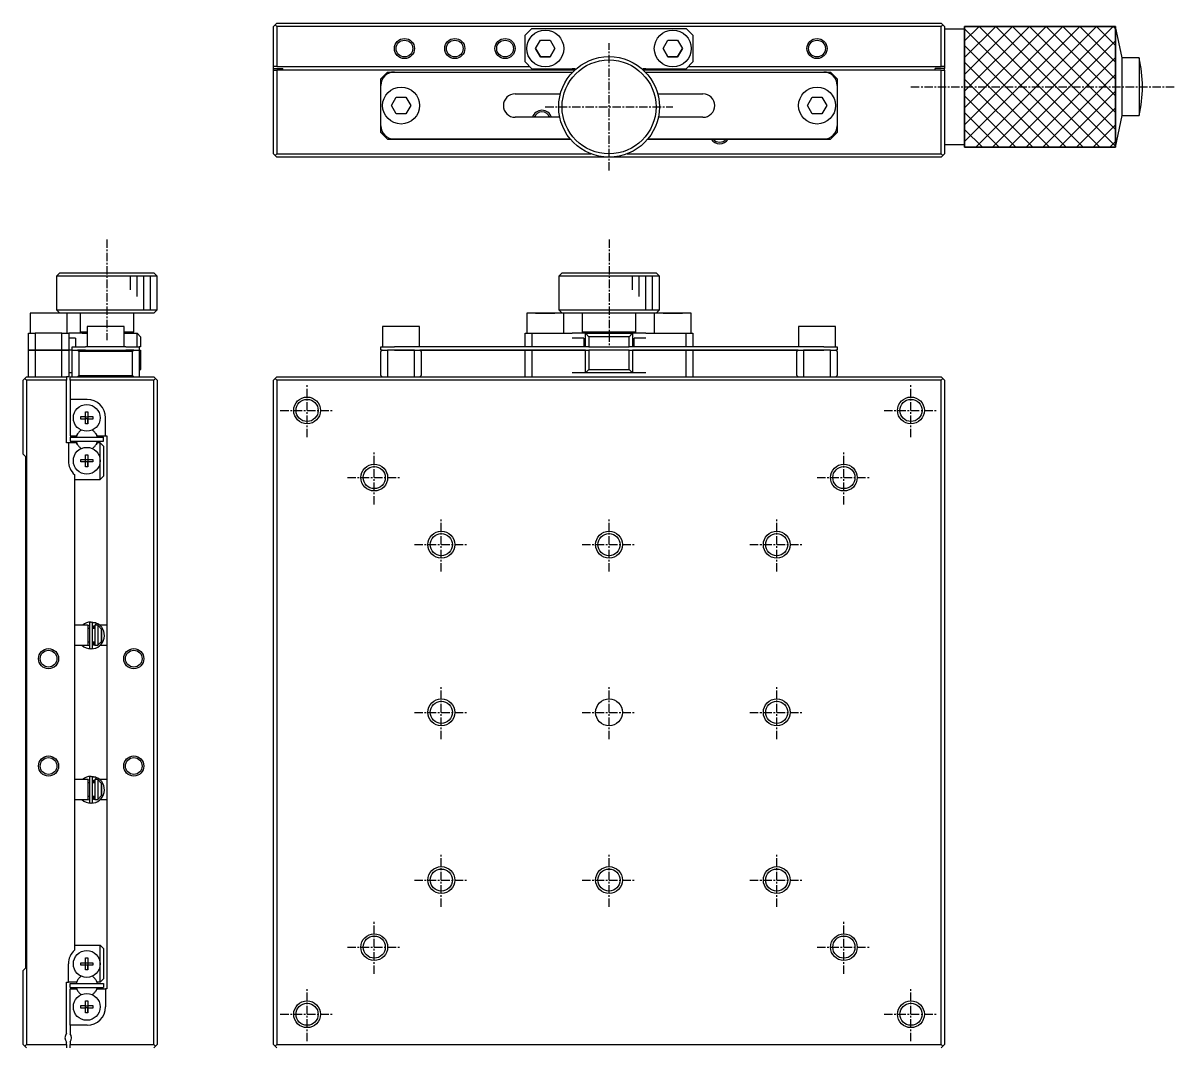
# Model space of a CAD drawing. Extents: x 10 to 385, y 10 to 254.
# Drawn here: x 34 to 205.8, y 101.4 to 254 of the extents above; entities that cross this region are included whole.
import ezdxf

# ---------------------------------------------------------------- set-up
doc = ezdxf.new("R2010")
doc.units = 0
doc.linetypes.add('CENTER', pattern=[2, 1.25, -0.25, 0.25, -0.25])
doc.layers.get('0').update_dxf_attribs({"linetype": 'CONTINUOUS'})
doc.layers.add('CENTER', color=1, linetype='CENTER')

msp = doc.modelspace()

# ---------------------------------------------------------------- linework, layer by layer
at = {"color": 7, "linetype": 'CONTINUOUS'}
for p, q in [((71.344929, 253.5), (71.594929, 253.75)), ((71.344929, 247.5), (71.344929, 253.5)), ((71.594929, 253.75), (71.844929, 254)), ((71.594929, 253.75), (71.844929, 253.5)), ((71.844929, 254), (170.844929, 254)), ((170.844929, 253.5), (71.844929, 253.5)), ((71.844929, 253.5), (71.844929, 247.5)), ((109.844929, 253.2), (108.844929, 252.2)), ((109.844929, 253.2), (132.844929, 253.2)), ((133.844929, 252.2), (132.844929, 253.2)), ((170.844929, 254), (171.094929, 253.75)), ((170.844929, 253.5), (171.094929, 253.75)), ((170.844929, 247.5), (170.844929, 253.5)), ((171.094929, 253.75), (171.344929, 253.5)), ((171.344929, 253.5), (171.344929, 247.5)), ((174.344929, 253.1), (171.344929, 253.1)), ((174.344929, 253.5), (196.844929, 253.5)), ((174.344929, 235.5), (174.344929, 253.5)), ((197.844929, 248.8), (196.844929, 253.5)), ((196.844929, 253.5), (196.844929, 235.5)), ((108.844929, 248.2), (108.844929, 252.2)), ((110.401554, 250.2), (111.123242, 251.45)), ((111.123242, 251.45), (112.566617, 251.45)), ((112.566617, 251.45), (113.288305, 250.2)), ((129.401554, 250.2), (130.123242, 251.45)), ((130.123242, 251.45), (131.566617, 251.45)), ((131.566617, 251.45), (132.288305, 250.2)), ((133.844929, 252.2), (133.844929, 248.2)), ((111.123242, 248.95), (110.401554, 250.2)), ((110.401554, 250.2), (111.123242, 248.95)), ((113.288305, 250.2), (112.566617, 248.95)), ((112.566617, 248.95), (113.288305, 250.2)), ((130.123242, 248.95), (129.401554, 250.2)), ((129.401554, 250.2), (130.123242, 248.95)), ((132.288305, 250.2), (131.566617, 248.95)), ((131.566617, 248.95), (132.288305, 250.2)), ((71.844929, 247.5), (71.344929, 247.5)), ((71.344929, 247.25), (71.344929, 247.5)), ((71.844929, 247.5), (109.544929, 247.5)), ((108.844929, 248.2), (109.844929, 247.2)), ((112.566617, 248.95), (111.123242, 248.95)), ((111.123242, 248.95), (112.566617, 248.95)), ((131.566617, 248.95), (130.123242, 248.95)), ((130.123242, 248.95), (131.566617, 248.95)), ((132.844929, 247.2), (133.844929, 248.2)), ((133.144929, 247.5), (170.844929, 247.5)), ((171.344929, 247.5), (170.844929, 247.5)), ((171.344929, 247.5), (171.344929, 247.25)), ((197.844929, 240.2), (197.844929, 248.8)), ((200.344929, 248.8), (197.844929, 248.8)), ((200.344929, 248.8), (200.344929, 244.5)), ((71.344929, 247.25), (72.744929, 247.25)), ((71.344929, 247), (71.344929, 247.25)), ((71.344929, 234.5), (71.344929, 247)), ((71.344929, 247), (71.844929, 247)), ((71.844929, 247), (71.844929, 234.5)), ((116.24591, 247), (71.844929, 247)), ((72.744929, 247), (72.744929, 247.25)), ((87.344929, 245.7), (87.544929, 245.9)), ((88.344929, 246.7), (87.544929, 245.9)), ((87.544929, 245.9), (87.544929, 245.57178)), ((88.344929, 246.7), (89.344929, 246.7)), ((89.344929, 246.7), (115.940302, 246.7)), ((109.844929, 247.2), (115.844929, 247.2)), ((170.844929, 247), (126.443949, 247)), ((126.749557, 246.7), (153.344929, 246.7)), ((126.844929, 247.2), (132.844929, 247.2)), ((153.344929, 246.7), (154.344929, 246.7)), ((155.144929, 245.9), (154.344929, 246.7)), ((155.144929, 245.57178), (155.144929, 245.9)), ((155.144929, 245.9), (155.344929, 245.7)), ((169.944929, 247), (169.944929, 247.25)), ((171.344929, 247.25), (169.944929, 247.25)), ((170.844929, 234.5), (170.844929, 247)), ((170.844929, 247), (171.344929, 247)), ((171.344929, 247), (171.344929, 247.25)), ((171.344929, 247), (171.344929, 234.5)), ((87.344929, 244.7), (87.344929, 245.7)), ((87.344929, 238.7), (87.344929, 244.7)), ((155.344929, 245.7), (155.344929, 244.7)), ((155.344929, 244.7), (155.344929, 238.7)), ((200.344929, 244.5), (200.344929, 240.2)), ((88.901554, 241.7), (89.623242, 242.95)), ((89.623242, 242.95), (91.066617, 242.95)), ((91.066617, 242.95), (91.788305, 241.7)), ((107.344929, 243.45), (114.102865, 243.45)), ((107.344929, 243.45), (114.102865, 243.45)), ((128.586994, 243.45), (135.344929, 243.45)), ((128.586994, 243.45), (135.344929, 243.45)), ((150.901554, 241.7), (151.623242, 242.95)), ((151.623242, 242.95), (153.066617, 242.95)), ((153.066617, 242.95), (153.788305, 241.7)), ((89.623242, 240.45), (88.901554, 241.7)), ((91.788305, 241.7), (91.066617, 240.45)), ((151.623242, 240.45), (150.901554, 241.7)), ((153.788305, 241.7), (153.066617, 240.45)), ((91.066617, 240.45), (89.623242, 240.45)), ((114.006844, 239.95), (107.344929, 239.95)), ((135.344929, 239.95), (128.683015, 239.95)), ((153.066617, 240.45), (151.623242, 240.45)), ((196.844929, 235.5), (197.844929, 240.2)), ((197.844929, 240.2), (200.344929, 240.2)), ((87.344929, 237.7), (87.344929, 238.7)), ((87.544929, 237.5), (87.344929, 237.7)), ((87.344929, 237.7), (87.544929, 237.5)), ((87.544929, 237.82822), (87.544929, 237.5)), ((87.544929, 237.5), (88.344929, 236.7)), ((88.344929, 236.7), (87.544929, 237.5)), ((154.344929, 236.7), (155.144929, 237.5)), ((155.144929, 237.5), (154.344929, 236.7)), ((155.144929, 237.5), (155.144929, 237.82822)), ((155.344929, 237.7), (155.144929, 237.5)), ((155.144929, 237.5), (155.344929, 237.7)), ((155.344929, 238.7), (155.344929, 237.7)), ((89.344929, 236.7), (88.344929, 236.7)), ((88.344929, 236.7), (89.344929, 236.7)), ((115.582118, 236.7), (89.344929, 236.7)), ((89.344929, 236.7), (92.344929, 236.7)), ((92.344929, 236.7), (115.582118, 236.7)), ((153.344929, 236.7), (127.107741, 236.7)), ((127.107741, 236.7), (150.344929, 236.7)), ((150.344929, 236.7), (153.344929, 236.7)), ((154.344929, 236.7), (153.344929, 236.7)), ((153.344929, 236.7), (154.344929, 236.7)), ((171.344929, 235.9), (174.344929, 235.9)), ((196.844929, 235.5), (174.344929, 235.5)), ((71.594929, 234.25), (71.344929, 234.5)), ((71.844929, 234.5), (71.594929, 234.25)), ((71.594929, 234.25), (71.844929, 234)), ((71.844929, 234.5), (118.652347, 234.5)), ((121.344929, 234), (71.844929, 234)), ((170.844929, 234), (121.344929, 234)), ((124.037512, 234.5), (170.844929, 234.5)), ((171.094929, 234.25), (170.844929, 234.5)), ((170.844929, 234), (171.094929, 234.25)), ((171.344929, 234.5), (171.094929, 234.25)), ((39.5, 216.75), (39, 216.25)), ((39.5, 216.75), (53.5, 216.75)), ((54, 216.25), (53.5, 216.75)), ((114.344929, 216.75), (113.844929, 216.25)), ((114.344929, 216.75), (121.344929, 216.75)), ((121.344929, 216.75), (128.344929, 216.75)), ((128.844929, 216.25), (128.344929, 216.75)), ((54, 216.25), (39, 216.25)), ((39, 216.25), (39, 211.25)), ((54, 211.25), (54, 216.25)), ((121.344929, 216.25), (113.844929, 216.25)), ((113.844929, 216.25), (113.844929, 211.25)), ((128.844929, 216.25), (121.344929, 216.25)), ((128.844929, 211.25), (128.844929, 216.25)), ((40.55, 210.75), (35.05, 210.75)), ((35.05, 210.75), (35.05, 207.75)), ((39, 211.25), (54, 211.25)), ((39, 211.25), (39.5, 210.75)), ((53.5, 210.75), (40.55, 210.75)), ((40.55, 207.75), (40.55, 210.75)), ((42.5, 210.75), (42.5, 207.95)), ((50.5, 207.95), (50.5, 210.75)), ((53.5, 210.75), (54, 211.25)), ((111.844929, 210.75), (109.094929, 210.75)), ((114.344929, 210.75), (109.094929, 210.75)), ((109.094929, 210.75), (109.094929, 207.75)), ((110.401554, 210.75), (111.123242, 210.75)), ((111.123242, 210.75), (110.401554, 210.75)), ((111.123242, 210.75), (112.566617, 210.75)), ((112.566617, 210.75), (111.123242, 210.75)), ((114.344929, 210.75), (111.844929, 210.75)), ((112.566617, 210.75), (113.288305, 210.75)), ((113.288305, 210.75), (112.566617, 210.75)), ((113.844929, 211.25), (128.844929, 211.25)), ((113.844929, 211.25), (114.344929, 210.75)), ((128.344929, 210.75), (114.344929, 210.75)), ((114.594929, 207.75), (114.594929, 210.75)), ((117.344929, 210.75), (117.344929, 207.95)), ((125.344929, 207.95), (125.344929, 210.75)), ((128.094929, 210.75), (128.094929, 207.75)), ((128.344929, 210.75), (128.844929, 211.25)), ((130.844929, 210.75), (128.344929, 210.75)), ((133.594929, 210.75), (128.344929, 210.75)), ((129.401554, 210.75), (130.123242, 210.75)), ((130.123242, 210.75), (129.401554, 210.75)), ((130.123242, 210.75), (131.566617, 210.75)), ((131.566617, 210.75), (130.123242, 210.75)), ((133.594929, 210.75), (130.844929, 210.75)), ((131.566617, 210.75), (132.288305, 210.75)), ((132.288305, 210.75), (131.566617, 210.75)), ((133.594929, 207.75), (133.594929, 210.75)), ((42.5, 207.95), (43.55, 207.95)), ((42.5, 207.95), (42.7, 207.75)), ((49.05, 208.75), (43.55, 208.75)), ((43.55, 208.75), (43.55, 205.75)), ((49.05, 205.75), (49.05, 208.75)), ((49.05, 207.95), (50.5, 207.95)), ((50.3, 207.75), (50.5, 207.95)), ((90.344929, 208.75), (87.594929, 208.75)), ((87.594929, 208.75), (87.594929, 205.75)), ((93.094929, 208.75), (90.344929, 208.75)), ((93.094929, 205.75), (93.094929, 208.75)), ((117.344929, 207.95), (125.344929, 207.95)), ((117.344929, 207.95), (117.544929, 207.75)), ((125.144929, 207.75), (125.344929, 207.95)), ((152.344929, 208.75), (149.594929, 208.75)), ((149.594929, 208.75), (149.594929, 205.75)), ((155.094929, 208.75), (152.344929, 208.75)), ((155.094929, 205.75), (155.094929, 208.75)), ((34.8, 205.25), (34.8, 207.75)), ((34.8, 207.75), (35.8, 207.75)), ((35.8, 207.75), (35.8, 205.25)), ((39.8, 207.75), (35.8, 207.75)), ((39.8, 205.25), (39.8, 207.75)), ((39.8, 207.75), (40.8, 207.75)), ((40.8, 207.75), (40.8, 205.25)), ((42.8, 207.75), (40.8, 207.75)), ((41.8, 207.05), (40.8, 207.05)), ((41.8, 207.05), (41.8, 205.75)), ((42.8, 207.75), (43.55, 207.75)), ((49.05, 207.75), (51, 207.75)), ((51, 205.75), (51, 207.75)), ((51, 207.75), (51.5, 207.25)), ((51.5, 207.25), (51.5, 205.75)), ((108.844929, 205.75), (108.844929, 207.75)), ((108.844929, 207.75), (109.844929, 207.75)), ((109.844929, 207.75), (109.844929, 205.75)), ((109.844929, 207.75), (115.844929, 207.75)), ((117.544929, 207.75), (115.844929, 207.75)), ((117.57698, 207.05), (115.844929, 207.05)), ((117.844929, 207.75), (117.544929, 207.75)), ((117.57698, 207.05), (117.57698, 205.75)), ((117.844929, 207.75), (124.844929, 207.75)), ((117.844929, 207.75), (118.344929, 207.25)), ((117.844929, 205.75), (117.844929, 207.75)), ((118.344929, 207.25), (118.344929, 205.75)), ((124.344929, 207.25), (118.344929, 207.25)), ((124.844929, 207.75), (124.344929, 207.25)), ((124.344929, 205.75), (124.344929, 207.25)), ((125.144929, 207.75), (124.844929, 207.75)), ((124.844929, 207.75), (124.844929, 205.75)), ((126.844929, 207.05), (125.112879, 207.05)), ((125.112879, 205.75), (125.112879, 207.05)), ((126.844929, 207.75), (125.144929, 207.75)), ((126.844929, 207.75), (132.844929, 207.75)), ((132.844929, 205.75), (132.844929, 207.75)), ((132.844929, 207.75), (133.844929, 207.75)), ((133.844929, 207.75), (133.844929, 205.75)), ((35.8, 205.25), (34.8, 205.25)), ((34.8, 201.25), (34.8, 205.25)), ((34.8, 205.25), (35.8, 205.25)), ((35.8, 205.25), (39.8, 205.25)), ((35.8, 205.25), (35.8, 201.25)), ((39.8, 205.25), (35.8, 205.25)), ((40.8, 205.25), (39.8, 205.25)), ((39.8, 201.25), (39.8, 205.25)), ((39.8, 205.25), (40.8, 205.25)), ((40.8, 205.25), (40.8, 201.25)), ((41.3, 205.25), (40.8, 205.25)), ((41.3, 205.25), (41.3, 205.75)), ((41.3, 205.75), (43.3, 205.75)), ((41.3, 201.25), (41.3, 205.25)), ((41.3, 205.25), (42.1, 205.25)), ((42.3, 205.05), (42.1, 205.25)), ((42.1, 205.25), (42.42822, 205.25)), ((42.42822, 205.25), (42.1, 205.25)), ((42.3, 205.05), (42.3, 201.45)), ((50.3, 205.05), (42.3, 205.05)), ((43.3, 205.25), (42.42822, 205.25)), ((49.3, 205.75), (43.3, 205.75)), ((43.3, 205.25), (45, 205.25)), ((45, 205.25), (49.3, 205.25)), ((49.3, 205.75), (51.3, 205.75)), ((50.17178, 205.25), (49.3, 205.25)), ((50.17178, 205.25), (50.5, 205.25)), ((50.5, 205.25), (50.17178, 205.25)), ((50.5, 205.25), (50.3, 205.05)), ((50.3, 201.45), (50.3, 205.05)), ((50.5, 205.25), (51.3, 205.25)), ((51.5, 205.75), (51.3, 205.75)), ((51.3, 205.75), (51.3, 205.25)), ((51.3, 205.25), (51.3, 201.25)), ((51.3, 205.25), (51.5, 205.25)), ((51.5, 205.25), (51.5, 202.35)), ((87.344929, 205.25), (87.344929, 205.75)), ((87.344929, 205.75), (89.344929, 205.75)), ((87.544929, 205.25), (87.344929, 205.05)), ((87.544929, 205.25), (87.344929, 205.25)), ((87.544929, 205.25), (87.344929, 205.25)), ((87.344929, 201.45), (87.344929, 205.05)), ((87.544929, 205.25), (88.344929, 205.25)), ((88.344929, 205.25), (88.344929, 201.25)), ((89.344929, 205.25), (88.344929, 205.25)), ((89.344929, 205.25), (88.344929, 205.25)), ((118.144929, 205.75), (89.344929, 205.75)), ((92.344929, 205.25), (89.344929, 205.25)), ((89.344929, 205.25), (92.344929, 205.25)), ((92.344929, 201.25), (92.344929, 205.25)), ((92.344929, 205.25), (118.144929, 205.25)), ((93.344929, 205.05), (93.144929, 205.25)), ((117.167805, 205.25), (93.144929, 205.25)), ((93.344929, 205.05), (93.344929, 201.45)), ((107.344929, 205.25), (105.594929, 205.25)), ((107.344929, 205.25), (105.594929, 205.25)), ((117.844929, 205.25), (107.344929, 205.25)), ((107.344929, 205.25), (117.844929, 205.25)), ((108.844929, 201.25), (108.844929, 205.25)), ((109.844929, 205.25), (109.844929, 201.25)), ((117.844929, 201.85), (117.844929, 205.25)), ((118.344929, 205.75), (118.144929, 205.75)), ((118.144929, 205.25), (118.344929, 205.25)), ((118.344929, 205.75), (124.344929, 205.75)), ((118.344929, 205.25), (118.344929, 202.35)), ((124.344929, 205.25), (118.344929, 205.25)), ((124.544929, 205.75), (124.344929, 205.75)), ((124.344929, 202.35), (124.344929, 205.25)), ((124.344929, 205.25), (124.544929, 205.25)), ((153.344929, 205.75), (124.544929, 205.75)), ((124.544929, 205.25), (150.344929, 205.25)), ((124.844929, 205.25), (124.844929, 201.85)), ((135.344929, 205.25), (124.844929, 205.25)), ((124.844929, 205.25), (135.344929, 205.25)), ((149.544929, 205.25), (125.522054, 205.25)), ((132.844929, 201.25), (132.844929, 205.25)), ((133.844929, 205.25), (133.844929, 201.25)), ((137.094929, 205.25), (135.344929, 205.25)), ((137.094929, 205.25), (135.344929, 205.25)), ((149.544929, 205.25), (149.344929, 205.05)), ((149.344929, 201.45), (149.344929, 205.05)), ((150.344929, 205.25), (150.344929, 201.25)), ((153.344929, 205.25), (150.344929, 205.25)), ((150.344929, 205.25), (153.344929, 205.25)), ((153.344929, 205.75), (155.344929, 205.75)), ((154.344929, 205.25), (153.344929, 205.25)), ((154.344929, 205.25), (153.344929, 205.25)), ((154.344929, 201.25), (154.344929, 205.25)), ((154.344929, 205.25), (155.144929, 205.25)), ((155.344929, 205.05), (155.144929, 205.25)), ((155.344929, 205.25), (155.144929, 205.25)), ((155.344929, 205.25), (155.144929, 205.25)), ((155.344929, 205.75), (155.344929, 205.25)), ((155.344929, 205.05), (155.344929, 201.45)), ((34.25, 201), (34.5, 201.25)), ((34.5, 201.25), (40.5, 201.25)), ((40.8, 201.25), (40.5, 201.25)), ((40.5, 201.25), (40.5, 200.75)), ((41.3, 201.85), (40.8, 201.85)), ((41, 201.25), (53.5, 201.25)), ((41, 200.75), (41, 201.25)), ((42.1, 201.25), (42.3, 201.45)), ((42.3, 201.45), (50.3, 201.45)), ((50.3, 201.45), (50.5, 201.25)), ((51.5, 202.35), (51.3, 202.15)), ((53.5, 201.25), (53.75, 201)), ((71.844929, 201.25), (71.594929, 201)), ((71.844929, 201.25), (170.844929, 201.25)), ((87.344929, 201.45), (87.544929, 201.25)), ((87.544929, 201.25), (87.344929, 201.45)), ((93.144929, 201.25), (93.344929, 201.45)), ((93.344929, 201.45), (93.144929, 201.25)), ((117.844929, 201.85), (115.844929, 201.85)), ((118.344929, 202.35), (117.844929, 201.85)), ((124.844929, 201.85), (117.844929, 201.85)), ((118.344929, 202.35), (124.344929, 202.35)), ((124.344929, 202.35), (124.844929, 201.85)), ((126.844929, 201.85), (124.844929, 201.85)), ((149.344929, 201.45), (149.544929, 201.25)), ((149.544929, 201.25), (149.344929, 201.45)), ((155.144929, 201.25), (155.344929, 201.45)), ((155.344929, 201.45), (155.144929, 201.25)), ((171.094929, 201), (170.844929, 201.25)), ((34.25, 201), (34, 200.75)), ((34, 189.75), (34, 200.75)), ((34.5, 200.75), (34.25, 201)), ((34.5, 200.75), (34.5, 101.75)), ((40.5, 200.75), (34.5, 200.75)), ((40.5, 191.45), (40.5, 200.75)), ((53.5, 200.75), (41, 200.75)), ((41, 200.75), (41, 197.9)), ((53.75, 201), (53.5, 200.75)), ((53.5, 101.75), (53.5, 200.75)), ((53.75, 201), (54, 200.75)), ((54, 200.75), (54, 101.75)), ((71.594929, 201), (71.344929, 200.75)), ((71.344929, 101.75), (71.344929, 200.75)), ((71.594929, 201), (71.844929, 200.75)), ((71.844929, 200.75), (71.844929, 101.75)), ((170.844929, 200.75), (71.844929, 200.75)), ((170.844929, 200.75), (171.094929, 201)), ((170.844929, 101.75), (170.844929, 200.75)), ((171.344929, 200.75), (171.094929, 201)), ((171.344929, 200.75), (171.344929, 101.75)), ((43.55, 197.9), (41, 197.9)), ((41, 197.9), (41, 192.45)), ((43.32, 196.036361), (43.68, 196.036361)), ((43.32, 195.33), (43.32, 196.036361)), ((43.68, 196.036361), (43.68, 195.33)), ((43.68, 196.036361), (43.68, 195.33)), ((42.613639, 195.33), (43.32, 195.33)), ((42.613639, 194.97), (42.613639, 195.33)), ((43.32, 194.97), (42.613639, 194.97)), ((43.330372, 195.319628), (43.32, 195.33)), ((43.330372, 194.980372), (43.32, 194.97)), ((43.32, 194.263639), (43.32, 194.97)), ((43.68, 194.263639), (43.32, 194.263639)), ((43.330372, 194.980372), (43.330372, 195.319628)), ((43.330372, 195.319628), (43.669628, 195.319628)), ((43.669628, 194.980372), (43.330372, 194.980372)), ((43.669628, 195.319628), (43.68, 195.33)), ((43.669628, 195.319628), (43.669628, 194.980372)), ((43.669628, 194.980372), (43.68, 194.97)), ((43.68, 195.33), (44.386361, 195.33)), ((43.68, 194.97), (43.68, 194.263639)), ((44.386361, 194.97), (43.68, 194.97)), ((43.68, 194.263639), (43.68, 194.97)), ((44.386361, 195.33), (44.386361, 194.97)), ((46.3, 192.45), (46.3, 195.15)), ((41.955588, 192.45), (42.125185, 192.74375)), ((44.874815, 192.74375), (45.044412, 192.45)), ((40.75, 191.45), (40.5, 191.45)), ((40.75, 191.45), (40.75, 188.75)), ((41.955588, 191.45), (40.75, 191.45)), ((41, 192.45), (41.955588, 192.45)), ((41, 192.25), (46, 192.25)), ((41, 192.25), (41, 191.65)), ((41, 191.65), (46, 191.65)), ((42.125185, 191.15625), (41.955588, 191.45)), ((45.044412, 191.45), (44.874815, 191.15625)), ((45.044412, 192.45), (46.3, 192.45)), ((45.5, 191.45), (45.044412, 191.45)), ((45.5, 188.75), (45.5, 191.45)), ((45.5, 191.45), (46, 190.95)), ((46, 191.65), (46, 192.25)), ((46, 190.95), (46, 186.45)), ((46.3, 192.45), (46.5, 192.45)), ((46.5, 192.45), (46.5, 110.05)), ((34, 189.75), (34.35, 189.4)), ((34.35, 189.4), (34.35, 113.1)), ((43.32, 189.636361), (43.68, 189.636361)), ((43.32, 188.93), (43.32, 189.636361)), ((43.68, 189.636361), (43.68, 188.93)), ((43.68, 189.636361), (43.68, 188.93)), ((42.613639, 188.93), (43.32, 188.93)), ((42.613639, 188.57), (42.613639, 188.93)), ((43.32, 188.57), (42.613639, 188.57)), ((43.330372, 188.919628), (43.32, 188.93)), ((43.330372, 188.580372), (43.32, 188.57)), ((43.32, 187.863639), (43.32, 188.57)), ((43.68, 187.863639), (43.32, 187.863639)), ((43.330372, 188.580372), (43.330372, 188.919628)), ((43.330372, 188.919628), (43.669628, 188.919628)), ((43.669628, 188.580372), (43.330372, 188.580372)), ((43.669628, 188.919628), (43.68, 188.93)), ((43.669628, 188.919628), (43.669628, 188.580372)), ((43.669628, 188.580372), (43.68, 188.57)), ((43.68, 188.93), (44.386361, 188.93)), ((43.68, 188.57), (43.68, 187.863639)), ((44.386361, 188.57), (43.68, 188.57)), ((43.68, 187.863639), (43.68, 188.57)), ((44.386361, 188.93), (44.386361, 188.57)), ((45.5, 185.95), (45.5, 188.75)), ((41.7, 163.825), (41.7, 186.670938)), ((41.7, 185.95), (45.5, 185.95)), ((46, 186.45), (45.5, 185.95)), ((43.7, 164.25), (41.7, 164.25)), ((41.7, 161.675), (41.7, 163.825)), ((43.699875, 164.196946), (43.90976, 164.243024)), ((43.7, 161.25), (43.7, 164.25)), ((43.7, 163.75), (43.7, 164.25)), ((43.7, 161.75), (43.7, 163.75)), ((43.7, 161.75), (43.7, 163.75)), ((43.909816, 163.75), (43.7, 163.75)), ((43.909816, 164.483916), (43.909816, 160.933916)), ((44.869736, 164.568378), (44.154222, 164.70806)), ((44.355104, 164.552521), (44.349733, 164.550255)), ((44.388597, 164.565525), (44.355104, 164.552521)), ((44.359816, 160.933916), (44.359816, 164.483916)), ((44.359816, 163.883052), (44.360118, 163.89592)), ((44.7, 163.75), (44.359816, 163.75)), ((44.360118, 163.89592), (44.361084, 163.909472)), ((44.361084, 163.909472), (44.362712, 163.922959)), ((44.362712, 163.922959), (44.364999, 163.936349)), ((44.364999, 163.936349), (44.36794, 163.949611)), ((44.36794, 163.949611), (44.371527, 163.962713)), ((44.371527, 163.962713), (44.375752, 163.975624)), ((44.375752, 163.975624), (44.380607, 163.988312)), ((44.380607, 163.988312), (44.386079, 164.000747)), ((44.386079, 164.000747), (44.392157, 164.012899)), ((44.42269, 164.576842), (44.388597, 164.565525)), ((44.392157, 164.012899), (44.398826, 164.024738)), ((44.398826, 164.024738), (44.406072, 164.036236)), ((44.406072, 164.036236), (44.413877, 164.047364)), ((44.413877, 164.047364), (44.422225, 164.058095)), ((44.422225, 164.058095), (44.431095, 164.068402)), ((44.4573, 164.586447), (44.42269, 164.576842)), ((44.431095, 164.068402), (44.440466, 164.078258)), ((44.440466, 164.078258), (44.450318, 164.087639)), ((44.450318, 164.087639), (44.460626, 164.096522)), ((44.492342, 164.594314), (44.4573, 164.586447)), ((44.460626, 164.096522), (44.471367, 164.104882)), ((44.471367, 164.104882), (44.482514, 164.112699)), ((44.482514, 164.112699), (44.49404, 164.119952)), ((44.527729, 164.600426), (44.492342, 164.594314)), ((44.49404, 164.119952), (44.505918, 164.126621)), ((44.5, 164.123467), (44.5, 163.75)), ((44.505918, 164.126621), (44.518118, 164.132689)), ((44.518118, 164.132689), (44.530611, 164.138139)), ((44.563375, 164.604768), (44.527729, 164.600426)), ((44.530611, 164.138139), (44.543365, 164.142956)), ((44.543365, 164.142956), (44.556349, 164.147128)), ((44.556349, 164.147128), (44.569529, 164.150642)), ((44.59919, 164.607327), (44.563375, 164.604768)), ((44.569529, 164.150642), (44.582873, 164.153488)), ((44.582873, 164.153488), (44.596346, 164.155659)), ((44.596346, 164.155659), (44.609915, 164.157148)), ((44.635089, 164.608099), (44.59919, 164.607327)), ((44.609915, 164.157148), (44.623543, 164.157951)), ((44.623543, 164.157951), (44.637197, 164.158065)), ((44.670982, 164.607081), (44.635089, 164.608099)), ((44.637197, 164.158065), (44.650841, 164.157489)), ((44.650841, 164.157489), (44.664439, 164.156225)), ((44.664439, 164.156225), (44.677957, 164.154276)), ((44.706781, 164.604276), (44.670982, 164.607081)), ((44.677957, 164.154276), (44.69136, 164.151647)), ((44.69136, 164.151647), (44.700019, 164.149571)), ((44.7, 164.25), (44.7, 161.25)), ((45.2, 164.25), (44.7, 164.25)), ((44.742398, 164.59969), (44.706781, 164.604276)), ((44.777745, 164.593335), (44.742398, 164.59969)), ((44.812736, 164.585225), (44.777745, 164.593335)), ((44.80557, 164.25), (44.812265, 164.264338)), ((44.812265, 164.264338), (44.819035, 164.279137)), ((44.847283, 164.575381), (44.812736, 164.585225)), ((44.841736, 164.305026), (44.816598, 164.249984)), ((44.819035, 164.279137), (44.825843, 164.294313)), ((44.825843, 164.294313), (44.832649, 164.309778)), ((44.832649, 164.309778), (44.839412, 164.325441)), ((44.839412, 164.325441), (44.846095, 164.341211)), ((44.921995, 164.546938), (44.841736, 164.305026)), ((44.846095, 164.341211), (44.852658, 164.356999)), ((44.881302, 164.563826), (44.847283, 164.575381)), ((44.852658, 164.356999), (44.859063, 164.372711)), ((44.859063, 164.372711), (44.865273, 164.388257)), ((44.865273, 164.388257), (44.871253, 164.403547)), ((44.921566, 164.547076), (44.869736, 164.568378)), ((44.871253, 164.403547), (44.876967, 164.418492)), ((44.876967, 164.418492), (44.882382, 164.433005)), ((44.912964, 164.551329), (44.881302, 164.563826)), ((44.882382, 164.433005), (44.887467, 164.447003)), ((44.887467, 164.447003), (44.892192, 164.460404)), ((44.892192, 164.460404), (44.896531, 164.473131)), ((44.896531, 164.473131), (44.900458, 164.48511)), ((44.900458, 164.48511), (44.903949, 164.496271)), ((44.903949, 164.496271), (44.906986, 164.506549)), ((44.906986, 164.506549), (44.90955, 164.515886)), ((44.90955, 164.515886), (44.911627, 164.524227)), ((44.911627, 164.524227), (44.913204, 164.531524)), ((44.914147, 164.550082), (44.912964, 164.551329)), ((44.913204, 164.531524), (44.914272, 164.537733)), ((44.914459, 164.549258), (44.914147, 164.550082)), ((44.914272, 164.537733), (44.914825, 164.542821)), ((44.91486, 164.546756), (44.914459, 164.549258)), ((44.914825, 164.542821), (44.91486, 164.546756)), ((44.994683, 164.514006), (44.921566, 164.547076)), ((45.2, 164.195683), (45.2, 164.25)), ((45.2, 161.304317), (45.2, 164.195683)), ((45.2, 164.195683), (45.7, 163.666515)), ((46.5, 164.25), (45.408344, 164.25)), ((45.7, 163.666515), (45.7, 161.833485)), ((45.7, 161.833485), (45.7, 163.666515)), ((41.7, 140.825), (41.7, 161.675)), ((43.7, 161.25), (43.7, 161.75)), ((43.7, 161.75), (43.909816, 161.75)), ((44.359816, 161.75), (44.7, 161.75)), ((44.359885, 161.528672), (44.359816, 161.534779)), ((44.5, 161.75), (44.5, 161.293983)), ((45.7, 161.833485), (45.2, 161.304317)), ((41.7, 161.25), (43.7, 161.25)), ((43.909751, 161.175121), (43.610984, 161.249592)), ((44.36052, 161.515099), (44.359885, 161.528672)), ((44.36182, 161.501572), (44.36052, 161.515099)), ((44.363781, 161.488123), (44.36182, 161.501572)), ((44.366399, 161.474785), (44.363781, 161.488123)), ((44.369669, 161.461588), (44.366399, 161.474785)), ((44.373583, 161.448566), (44.369669, 161.461588)), ((44.378134, 161.435749), (44.373583, 161.448566)), ((44.38331, 161.423168), (44.378134, 161.435749)), ((44.389101, 161.410855), (44.38331, 161.423168)), ((44.395493, 161.39884), (44.389101, 161.410855)), ((44.402471, 161.387151), (44.395493, 161.39884)), ((44.410021, 161.375819), (44.402471, 161.387151)), ((44.418124, 161.364871), (44.410021, 161.375819)), ((44.426761, 161.354336), (44.418124, 161.364871)), ((44.435914, 161.344239), (44.426761, 161.354336)), ((44.445559, 161.334607), (44.435914, 161.344239)), ((44.455674, 161.325465), (44.445559, 161.334607)), ((44.466235, 161.316836), (44.455674, 161.325465)), ((44.477216, 161.308744), (44.466235, 161.316836)), ((44.48859, 161.301208), (44.477216, 161.308744)), ((44.50033, 161.29425), (44.48859, 161.301208)), ((44.512406, 161.287888), (44.50033, 161.29425)), ((44.524788, 161.28214), (44.512406, 161.287888)), ((44.537446, 161.27702), (44.524788, 161.28214)), ((44.550346, 161.272542), (44.537446, 161.27702)), ((44.563457, 161.26872), (44.550346, 161.272542)), ((44.576745, 161.265563), (44.563457, 161.26872)), ((44.590175, 161.26308), (44.576745, 161.265563)), ((44.603714, 161.261277), (44.590175, 161.26308)), ((44.617326, 161.260161), (44.603714, 161.261277)), ((44.630976, 161.259733), (44.617326, 161.260161)), ((44.644629, 161.259994), (44.630976, 161.259733)), ((44.658249, 161.260945), (44.644629, 161.259994)), ((44.671803, 161.262581), (44.658249, 161.260945)), ((44.685254, 161.264899), (44.671803, 161.262581)), ((44.696334, 161.26734), (44.685254, 161.264899)), ((44.7, 161.25), (45.2, 161.25)), ((44.860871, 160.846839), (44.912964, 160.866502)), ((45.2, 161.25), (45.2, 161.304317)), ((45.501645, 161.25), (45.501795, 161.25)), ((45.501888, 161.25), (46.5, 161.25)), ((43.7, 141.25), (41.7, 141.25)), ((43.699875, 141.196946), (43.90976, 141.243024)), ((43.7, 138.25), (43.7, 141.25)), ((43.7, 140.75), (43.7, 141.25)), ((43.909816, 141.483916), (43.909816, 137.933916)), ((44.869736, 141.568378), (44.154222, 141.70806)), ((44.355104, 141.552521), (44.349733, 141.550255)), ((44.388597, 141.565525), (44.355104, 141.552521)), ((44.359816, 137.933916), (44.359816, 141.483916)), ((44.361084, 140.909472), (44.362712, 140.922959)), ((44.362712, 140.922959), (44.364999, 140.936349)), ((44.364999, 140.936349), (44.36794, 140.949611)), ((44.36794, 140.949611), (44.371527, 140.962713)), ((44.371527, 140.962713), (44.375752, 140.975624)), ((44.375752, 140.975624), (44.380607, 140.988312)), ((44.380607, 140.988312), (44.386079, 141.000747)), ((44.386079, 141.000747), (44.392157, 141.012899)), ((44.42269, 141.576842), (44.388597, 141.565525)), ((44.392157, 141.012899), (44.398826, 141.024738)), ((44.398826, 141.024738), (44.406072, 141.036236)), ((44.406072, 141.036236), (44.413877, 141.047364)), ((44.413877, 141.047364), (44.422225, 141.058095)), ((44.422225, 141.058095), (44.431095, 141.068402)), ((44.4573, 141.586447), (44.42269, 141.576842)), ((44.431095, 141.068402), (44.440466, 141.078258)), ((44.440466, 141.078258), (44.450318, 141.087639)), ((44.450318, 141.087639), (44.460626, 141.096522)), ((44.492342, 141.594314), (44.4573, 141.586447)), ((44.460626, 141.096522), (44.471367, 141.104882)), ((44.471367, 141.104882), (44.482514, 141.112699)), ((44.482514, 141.112699), (44.49404, 141.119952)), ((44.527729, 141.600426), (44.492342, 141.594314)), ((44.49404, 141.119952), (44.505918, 141.126621)), ((44.5, 141.123467), (44.5, 140.75)), ((44.505918, 141.126621), (44.518118, 141.132689)), ((44.518118, 141.132689), (44.530611, 141.138139)), ((44.563375, 141.604768), (44.527729, 141.600426)), ((44.530611, 141.138139), (44.543365, 141.142956)), ((44.543365, 141.142956), (44.556349, 141.147128)), ((44.556349, 141.147128), (44.569529, 141.150642)), ((44.59919, 141.607327), (44.563375, 141.604768)), ((44.569529, 141.150642), (44.582873, 141.153488)), ((44.582873, 141.153488), (44.596346, 141.155659)), ((44.596346, 141.155659), (44.609915, 141.157148)), ((44.635089, 141.608099), (44.59919, 141.607327)), ((44.609915, 141.157148), (44.623543, 141.157951)), ((44.623543, 141.157951), (44.637197, 141.158065)), ((44.670982, 141.607081), (44.635089, 141.608099)), ((44.637197, 141.158065), (44.650841, 141.157489)), ((44.650841, 141.157489), (44.664439, 141.156225)), ((44.664439, 141.156225), (44.677957, 141.154276)), ((44.706781, 141.604276), (44.670982, 141.607081)), ((44.677957, 141.154276), (44.69136, 141.151647)), ((44.69136, 141.151647), (44.700019, 141.149571)), ((44.7, 141.25), (44.7, 138.25)), ((45.2, 141.25), (44.7, 141.25)), ((44.742398, 141.59969), (44.706781, 141.604276)), ((44.777745, 141.593335), (44.742398, 141.59969)), ((44.812736, 141.585225), (44.777745, 141.593335)), ((44.80557, 141.25), (44.812266, 141.26434)), ((44.812266, 141.26434), (44.819038, 141.279142)), ((44.847283, 141.575381), (44.812736, 141.585225)), ((44.841736, 141.305026), (44.816598, 141.249984)), ((44.819038, 141.279142), (44.825846, 141.29432)), ((44.825846, 141.29432), (44.832653, 141.309787)), ((44.832653, 141.309787), (44.839418, 141.325453)), ((44.839418, 141.325453), (44.846101, 141.341226)), ((44.921995, 141.546938), (44.841736, 141.305026)), ((44.846101, 141.341226), (44.852665, 141.357016)), ((44.881302, 141.563826), (44.847283, 141.575381)), ((44.852665, 141.357016), (44.859071, 141.37273)), ((44.859071, 141.37273), (44.865282, 141.388278)), ((44.865282, 141.388278), (44.871262, 141.40357)), ((44.914121, 141.550243), (44.869736, 141.568378)), ((44.871262, 141.40357), (44.876976, 141.418517)), ((44.876976, 141.418517), (44.882391, 141.433031)), ((44.912964, 141.551329), (44.881302, 141.563826)), ((44.882391, 141.433031), (44.887477, 141.44703)), ((44.887477, 141.44703), (44.892202, 141.460432)), ((44.892202, 141.460432), (44.896541, 141.473159)), ((44.896541, 141.473159), (44.900467, 141.485138)), ((44.900467, 141.485138), (44.903958, 141.496299)), ((44.903958, 141.496299), (44.906994, 141.506576)), ((44.906994, 141.506576), (44.909557, 141.515912)), ((44.909557, 141.515912), (44.911632, 141.524251)), ((44.911632, 141.524251), (44.913208, 141.531545)), ((44.914147, 141.550082), (44.912964, 141.551329)), ((44.913208, 141.531545), (44.914274, 141.537752)), ((44.994683, 141.514006), (44.914121, 141.550243)), ((44.914459, 141.549258), (44.914147, 141.550082)), ((44.914274, 141.537752), (44.914826, 141.542836)), ((44.914859, 141.546768), (44.914459, 141.549258)), ((44.914826, 141.542836), (44.914859, 141.546768)), ((45.2, 141.195683), (45.2, 141.25)), ((45.2, 138.304317), (45.2, 141.195683)), ((45.2, 141.195683), (45.7, 140.666515)), ((46.5, 141.25), (45.408344, 141.25)), ((41.7, 138.675), (41.7, 140.825)), ((43.7, 138.75), (43.7, 140.75)), ((43.7, 138.75), (43.7, 140.75)), ((43.909816, 140.75), (43.7, 140.75)), ((44.359816, 140.883052), (44.360118, 140.89592)), ((44.7, 140.75), (44.359816, 140.75)), ((44.360118, 140.89592), (44.361084, 140.909472)), ((45.7, 140.666515), (45.7, 138.833485)), ((45.7, 138.833485), (45.7, 140.666515)), ((41.7, 115.829062), (41.7, 138.675)), ((41.7, 138.25), (43.7, 138.25)), ((43.909751, 138.175121), (43.610984, 138.249592)), ((43.7, 138.25), (43.7, 138.75)), ((43.7, 138.75), (43.909816, 138.75)), ((44.359816, 138.75), (44.7, 138.75)), ((44.359885, 138.528672), (44.359816, 138.534779)), ((44.36052, 138.515099), (44.359885, 138.528672)), ((44.36182, 138.501572), (44.36052, 138.515099)), ((44.363781, 138.488123), (44.36182, 138.501572)), ((44.366399, 138.474785), (44.363781, 138.488123)), ((44.369669, 138.461588), (44.366399, 138.474785)), ((44.373583, 138.448566), (44.369669, 138.461588)), ((44.378134, 138.435749), (44.373583, 138.448566)), ((44.38331, 138.423168), (44.378134, 138.435749)), ((44.389101, 138.410855), (44.38331, 138.423168)), ((44.395493, 138.39884), (44.389101, 138.410855)), ((44.402471, 138.387151), (44.395493, 138.39884)), ((44.410021, 138.375819), (44.402471, 138.387151)), ((44.418124, 138.364871), (44.410021, 138.375819)), ((44.426761, 138.354336), (44.418124, 138.364871)), ((44.435914, 138.344239), (44.426761, 138.354336)), ((44.445559, 138.334607), (44.435914, 138.344239)), ((44.455674, 138.325465), (44.445559, 138.334607)), ((44.466235, 138.316836), (44.455674, 138.325465)), ((44.477216, 138.308744), (44.466235, 138.316836)), ((44.48859, 138.301208), (44.477216, 138.308744)), ((44.50033, 138.29425), (44.48859, 138.301208)), ((44.5, 138.75), (44.5, 138.293983)), ((44.512406, 138.287888), (44.50033, 138.29425)), ((44.524788, 138.28214), (44.512406, 138.287888)), ((44.537446, 138.27702), (44.524788, 138.28214)), ((44.550346, 138.272542), (44.537446, 138.27702)), ((44.563457, 138.26872), (44.550346, 138.272542)), ((44.576745, 138.265563), (44.563457, 138.26872)), ((44.590175, 138.26308), (44.576745, 138.265563)), ((44.603714, 138.261277), (44.590175, 138.26308)), ((44.617326, 138.260161), (44.603714, 138.261277)), ((44.630976, 138.259733), (44.617326, 138.260161)), ((44.644629, 138.259994), (44.630976, 138.259733)), ((44.658249, 138.260945), (44.644629, 138.259994)), ((44.671803, 138.262581), (44.658249, 138.260945)), ((44.685254, 138.264899), (44.671803, 138.262581)), ((44.696334, 138.26734), (44.685254, 138.264899)), ((44.7, 138.25), (45.2, 138.25)), ((44.860871, 137.846839), (44.912964, 137.866502)), ((45.7, 138.833485), (45.2, 138.304317)), ((45.2, 138.25), (45.2, 138.304317)), ((45.501645, 138.25), (45.501795, 138.25)), ((45.501888, 138.25), (46.5, 138.25)), ((41.7, 116.55), (45.5, 116.55)), ((45.5, 113.75), (45.5, 116.55)), ((45.5, 116.55), (46, 116.05)), ((46, 116.05), (46, 111.55)), ((40.75, 111.05), (40.75, 113.75)), ((42.613639, 113.93), (43.32, 113.93)), ((42.613639, 113.57), (42.613639, 113.93)), ((43.32, 113.57), (42.613639, 113.57)), ((43.32, 114.636361), (43.68, 114.636361)), ((43.32, 113.93), (43.32, 114.636361)), ((43.330372, 113.919628), (43.32, 113.93)), ((43.330372, 113.580372), (43.32, 113.57)), ((43.32, 112.863639), (43.32, 113.57)), ((43.330372, 113.580372), (43.330372, 113.919628)), ((43.330372, 113.919628), (43.669628, 113.919628)), ((43.669628, 113.580372), (43.330372, 113.580372)), ((43.669628, 113.919628), (43.68, 113.93)), ((43.669628, 113.919628), (43.669628, 113.580372)), ((43.669628, 113.580372), (43.68, 113.57)), ((43.68, 114.636361), (43.68, 113.93)), ((43.68, 114.636361), (43.68, 113.93)), ((43.68, 113.93), (44.386361, 113.93)), ((43.68, 113.57), (43.68, 112.863639)), ((44.386361, 113.57), (43.68, 113.57)), ((43.68, 112.863639), (43.68, 113.57)), ((44.386361, 113.93), (44.386361, 113.57)), ((45.5, 111.05), (45.5, 113.75)), ((34.35, 113.1), (34, 112.75)), ((34, 101.75), (34, 112.75)), ((43.68, 112.863639), (43.32, 112.863639)), ((40.5, 111.05), (40.75, 111.05)), ((40.5, 103.411438), (40.5, 111.05)), ((41.955588, 111.05), (40.75, 111.05)), ((41, 110.25), (41, 110.85)), ((41, 110.85), (46, 110.85)), ((41, 110.25), (46, 110.25)), ((41, 110.05), (41.955588, 110.05)), ((41, 104.6), (41, 110.05)), ((42.125185, 111.34375), (41.955588, 111.05)), ((41.955588, 110.05), (42.125185, 109.75625)), ((45.044412, 111.05), (44.874815, 111.34375)), ((44.874815, 109.75625), (45.044412, 110.05)), ((45.5, 111.05), (45.044412, 111.05)), ((45.044412, 110.05), (46.3, 110.05)), ((46, 111.55), (45.5, 111.05)), ((46, 110.85), (46, 110.25)), ((46.3, 110.05), (46.3, 107.35)), ((46.5, 110.05), (46.3, 110.05)), ((42.613639, 107.53), (43.32, 107.53)), ((42.613639, 107.17), (42.613639, 107.53)), ((43.32, 107.17), (42.613639, 107.17)), ((43.32, 108.236361), (43.68, 108.236361)), ((43.32, 107.53), (43.32, 108.236361)), ((43.330372, 107.519628), (43.32, 107.53)), ((43.330372, 107.180372), (43.32, 107.17)), ((43.32, 106.463639), (43.32, 107.17)), ((43.330372, 107.180372), (43.330372, 107.519628)), ((43.330372, 107.519628), (43.669628, 107.519628)), ((43.669628, 107.180372), (43.330372, 107.180372)), ((43.669628, 107.519628), (43.68, 107.53)), ((43.669628, 107.519628), (43.669628, 107.180372)), ((43.669628, 107.180372), (43.68, 107.17)), ((43.68, 108.236361), (43.68, 107.53)), ((43.68, 108.236361), (43.68, 107.53)), ((43.68, 107.53), (44.386361, 107.53)), ((43.68, 107.17), (43.68, 106.463639)), ((44.386361, 107.17), (43.68, 107.17)), ((43.68, 106.463639), (43.68, 107.17)), ((44.386361, 107.53), (44.386361, 107.17)), ((43.68, 106.463639), (43.32, 106.463639)), ((41, 104.6), (41, 103.35)), ((43.55, 104.6), (41, 104.6)), ((34, 101.75), (34.25, 101.5)), ((34.25, 101.5), (34.5, 101.75)), ((34.5, 101.25), (34.25, 101.5)), ((34.5, 101.75), (40.5, 101.75)), ((40.5, 101.75), (40.5, 102.088562)), ((40.5, 101.75), (40.5, 101.25)), ((41, 102.15), (41, 101.75)), ((41, 101.75), (53.5, 101.75)), ((41, 101.25), (41, 101.75)), ((53.5, 101.75), (53.75, 101.5)), ((53.75, 101.5), (53.5, 101.25)), ((53.75, 101.5), (54, 101.75)), ((71.344929, 101.75), (71.594929, 101.5)), ((71.594929, 101.5), (71.844929, 101.75)), ((71.594929, 101.5), (71.844929, 101.25)), ((71.844929, 101.75), (170.844929, 101.75)), ((170.844929, 101.75), (171.094929, 101.5)), ((170.844929, 101.25), (171.094929, 101.5)), ((171.094929, 101.5), (171.344929, 101.75))]:
    msp.add_line(p, q, dxfattribs=at)
at = {"color": 3, "linetype": 'CONTINUOUS'}
for p, q in [((174.344929, 253.5), (174.344929, 235.5)), ((196.844929, 253.5), (174.344929, 253.5)), ((174.344929, 251.344929), (176.5, 253.5)), ((174.344929, 248.844929), (179, 253.5)), ((174.344929, 246.344929), (181.5, 253.5)), ((174.344929, 243.844929), (184, 253.5)), ((174.344929, 241.344929), (186.5, 253.5)), ((174.344929, 238.844929), (189, 253.5)), ((174.344929, 236.344929), (191.5, 253.5)), ((174.344929, 253.155071), (192, 235.5)), ((176, 235.5), (194, 253.5)), ((176.5, 253.5), (194.5, 235.5)), ((178.5, 235.5), (196.5, 253.5)), ((179, 253.5), (196.844929, 235.655071)), ((181.5, 253.5), (196.844929, 238.155071)), ((184, 253.5), (196.844929, 240.655071)), ((186.5, 253.5), (196.844929, 243.155071)), ((189, 253.5), (196.844929, 245.655071)), ((191.5, 253.5), (196.844929, 248.155071)), ((194, 253.5), (196.844929, 250.655071)), ((196.5, 253.5), (196.844929, 253.155071)), ((196.844929, 235.5), (196.844929, 253.5)), ((181, 235.5), (196.844929, 251.344929)), ((174.344929, 250.655071), (189.5, 235.5)), ((174.344929, 248.155071), (187, 235.5)), ((183.5, 235.5), (196.844929, 248.844929)), ((186, 235.5), (196.844929, 246.344929)), ((174.344929, 245.655071), (184.5, 235.5)), ((174.344929, 243.155071), (182, 235.5)), ((188.5, 235.5), (196.844929, 243.844929)), ((174.344929, 240.655071), (179.5, 235.5)), ((191, 235.5), (196.844929, 241.344929)), ((174.344929, 238.155071), (177, 235.5)), ((193.5, 235.5), (196.844929, 238.844929)), ((174.344929, 235.655071), (174.5, 235.5)), ((174.344929, 235.5), (196.844929, 235.5)), ((196, 235.5), (196.844929, 236.344929)), ((50, 214.25), (50, 216.25)), ((51, 213.25), (51, 216.25)), ((52, 211.25), (52, 216.25)), ((53, 211.25), (53, 216.25)), ((124.844929, 214.25), (124.844929, 216.25)), ((125.844929, 213.25), (125.844929, 216.25)), ((126.844929, 211.25), (126.844929, 216.25)), ((127.844929, 211.25), (127.844929, 216.25))]:
    msp.add_line(p, q, dxfattribs=at)
at = {"color": 7, "linetype": 'CONTINUOUS'}
for centre, radius in [((111.844929, 250.2), 2.75), ((130.844929, 250.2), 2.75), ((90.844929, 250.2), 1.25), ((98.344929, 250.2), 1.25), ((105.844929, 250.2), 1.25), ((152.344929, 250.2), 1.25), ((121.344929, 241.5), 7.5), ((121.344929, 241.5), 7), ((90.344929, 241.7), 2.75), ((152.344929, 241.7), 2.75), ((76.344929, 196.25), 1.65), ((166.344929, 196.25), 1.65), ((43.5, 195.15), 2), ((43.5, 188.75), 2), ((86.344929, 186.25), 1.65), ((156.344929, 186.25), 1.65), ((96.344929, 176.25), 1.65), ((121.344929, 176.25), 1.65), ((146.344929, 176.25), 1.65), ((37.8, 159.25), 1.25), ((50.5, 159.25), 1.25), ((121.344929, 151.25), 2), ((96.344929, 151.25), 1.65), ((146.344929, 151.25), 1.65), ((37.8, 143.25), 1.25), ((50.5, 143.25), 1.25), ((96.344929, 126.25), 1.65), ((121.344929, 126.25), 1.65), ((146.344929, 126.25), 1.65), ((86.344929, 116.25), 1.65), ((156.344929, 116.25), 1.65), ((43.5, 113.75), 2), ((43.5, 107.35), 2), ((76.344929, 106.25), 1.65), ((166.344929, 106.25), 1.65)]:
    msp.add_circle(centre, radius, dxfattribs=at)
at = {"color": 3, "linetype": 'CONTINUOUS'}
for centre, radius in [((90.844929, 250.2), 1.5), ((98.344929, 250.2), 1.5), ((105.844929, 250.2), 1.5), ((152.344929, 250.2), 1.5), ((76.344929, 196.25), 2), ((166.344929, 196.25), 2), ((86.344929, 186.25), 2), ((156.344929, 186.25), 2), ((96.344929, 176.25), 2), ((121.344929, 176.25), 2), ((146.344929, 176.25), 2), ((37.8, 159.25), 1.5), ((50.5, 159.25), 1.5), ((96.344929, 151.25), 2), ((146.344929, 151.25), 2), ((37.8, 143.25), 1.5), ((50.5, 143.25), 1.5), ((96.344929, 126.25), 2), ((121.344929, 126.25), 2), ((146.344929, 126.25), 2), ((86.344929, 116.25), 2), ((156.344929, 116.25), 2), ((76.344929, 106.25), 2), ((166.344929, 106.25), 2)]:
    msp.add_circle(centre, radius, dxfattribs=at)
at = {"color": 7, "linetype": 'CONTINUOUS'}
for centre, radius, start, end in [((182.104929, 244.5), 18.74, 0, 13.265029), ((89.344929, 244.7), 2, 90, 180), ((115.844929, 245.2), 2, 74.334976, 90), ((126.844929, 245.2), 2, 90, 105.665024), ((153.344929, 244.7), 2, 0, 90), ((182.104929, 244.5), 18.74, 346.734971, 0), ((107.344929, 241.7), 1.75, 90, 270), ((135.344929, 241.7), 1.75, 270, 90), ((111.344929, 239.5), 1.25, 21.100196, 158.899804), ((89.344929, 238.7), 2, 180, 270), ((153.344929, 238.7), 2, 270, 0), ((137.844929, 237.5), 1.25, 219.791819, 320.208181), ((43.55, 195.15), 2.75, 0, 90), ((43.5, 191.949999), 1.5875, 150, 169.10691), ((43.5, 191.95), 1.5875, 135, 150), ((43.615, 191.83519), 1.75, 121.886504, 135.004406), ((43.5, 191.949999), 1.5875, 120.433182, 134.999974), ((43.5, 191.949999), 1.5875, 45.000026, 59.566818), ((43.385, 191.83519), 1.75, 44.995594, 58.113496), ((43.5, 191.95), 1.5875, 30, 45), ((43.5, 191.949999), 1.5875, 10.89309, 30), ((43.5, 191.949999), 1.5875, 190.893016, 210), ((43.5, 191.95), 1.5875, 210, 225), ((43.5, 191.949999), 1.5875, 224.999974, 239.566737), ((43.615, 192.06481), 1.75, 224.995594, 238.113496), ((43.5, 191.949999), 1.5875, 300.433263, 315.000026), ((43.385, 192.06481), 1.75, 301.886504, 315.004406), ((43.5, 191.95), 1.5875, 315, 330), ((43.5, 191.949999), 1.5875, 330.000031, 349.106984), ((43.5, 188.75), 2.75, 180, 229.114807), ((44.136613, 162.703556), 2.004676, 90.771598, 129.498078), ((44.134816, 164.483916), 0.225, 0, 180), ((44.134579, 162.709055), 1.99942, 270.711539, 67.093146), ((44.133394, 162.704996), 1.995282, 226.838639, 269.351778), ((44.134816, 160.933916), 0.225, 180, 0), ((44.136613, 139.703556), 2.004676, 90.771598, 129.498078), ((44.134816, 141.483916), 0.225, 0, 180), ((44.134579, 139.709055), 1.99942, 270.711539, 67.093146), ((44.133394, 139.704996), 1.995282, 226.838639, 269.351778), ((44.134816, 137.933916), 0.225, 180, 0), ((43.5, 113.75), 2.75, 130.885193, 180), ((43.5, 110.550001), 1.5875, 120.433263, 135.000026), ((43.615, 110.43519), 1.75, 121.886504, 135.004406), ((43.5, 110.550001), 1.5875, 44.999974, 59.566737), ((43.385, 110.43519), 1.75, 44.995594, 58.113496), ((43.5, 110.550001), 1.5875, 150.000031, 169.106984), ((43.5, 110.550001), 1.5875, 190.89309, 210.000031), ((43.5, 110.55), 1.5875, 135, 150), ((43.5, 110.55), 1.5875, 30, 45), ((43.5, 110.550001), 1.5875, 10.893016, 30), ((43.5, 110.550001), 1.5875, 330, 349.10691), ((43.5, 110.55), 1.5875, 210, 225), ((43.615, 110.66481), 1.75, 224.995594, 238.113496), ((43.5, 110.550001), 1.5875, 225.000026, 239.566818), ((43.5, 110.550001), 1.5875, 300.433182, 314.999974), ((43.385, 110.66481), 1.75, 301.886504, 315.004406), ((43.5, 110.55), 1.5875, 315, 330), ((43.55, 107.35), 2.75, 270, 0), ((41.25, 102.75), 1, 138.590378, 221.409622), ((40.2, 102.75), 1, 323.130102, 36.869898)]:
    msp.add_arc(centre, radius, start, end, dxfattribs=at)
at = {"color": 3, "linetype": 'CONTINUOUS'}
for centre, start, end in [((111.344929, 239.5), 17.457603, 162.542397), ((127.344929, 239.5), 17.457603, 24.015207), ((137.844929, 237.5), 212.230953, 270), ((137.844929, 237.5), 270, 327.769047)]:
    msp.add_arc(centre, 1.5, start, end, dxfattribs=at)
at = {"layer": 'CENTER', "color": 1, "linetype": 'CENTER'}
for p, q in [((121.344929, 232), (121.344929, 251)), ((166.344929, 244.5), (205.844929, 244.5)), ((111.844929, 241.5), (130.844929, 241.5)), ((46.5, 221.75), (46.5, 206.75)), ((121.344929, 221.75), (121.344929, 205.75)), ((76.344929, 192.25), (76.344929, 200.25)), ((166.344929, 192.25), (166.344929, 200.25)), ((72.344929, 196.25), (80.344929, 196.25)), ((162.344929, 196.25), (170.344929, 196.25)), ((86.344929, 182.25), (86.344929, 190.25)), ((156.344929, 182.25), (156.344929, 190.25)), ((82.344929, 186.25), (90.344929, 186.25)), ((152.344929, 186.25), (160.344929, 186.25)), ((96.344929, 172.25), (96.344929, 180.25)), ((121.344929, 172.25), (121.344929, 180.25)), ((146.344929, 172.25), (146.344929, 180.25)), ((92.344929, 176.25), (100.344929, 176.25)), ((117.344929, 176.25), (125.344929, 176.25)), ((142.344929, 176.25), (150.344929, 176.25)), ((96.344929, 147.25), (96.344929, 155.25)), ((121.344929, 147.25), (121.344929, 155.25)), ((146.344929, 147.25), (146.344929, 155.25)), ((92.344929, 151.25), (100.344929, 151.25)), ((117.344929, 151.25), (125.344929, 151.25)), ((142.344929, 151.25), (150.344929, 151.25)), ((96.344929, 122.25), (96.344929, 130.25)), ((121.344929, 122.25), (121.344929, 130.25)), ((146.344929, 122.25), (146.344929, 130.25)), ((92.344929, 126.25), (100.344929, 126.25)), ((117.344929, 126.25), (125.344929, 126.25)), ((142.344929, 126.25), (150.344929, 126.25)), ((86.344929, 112.25), (86.344929, 120.25)), ((156.344929, 112.25), (156.344929, 120.25)), ((82.344929, 116.25), (90.344929, 116.25)), ((152.344929, 116.25), (160.344929, 116.25)), ((76.344929, 102.25), (76.344929, 110.25)), ((166.344929, 102.25), (166.344929, 110.25)), ((72.344929, 106.25), (80.344929, 106.25)), ((162.344929, 106.25), (170.344929, 106.25))]:
    msp.add_line(p, q, dxfattribs=at)

doc.saveas('drawing.dxf')
